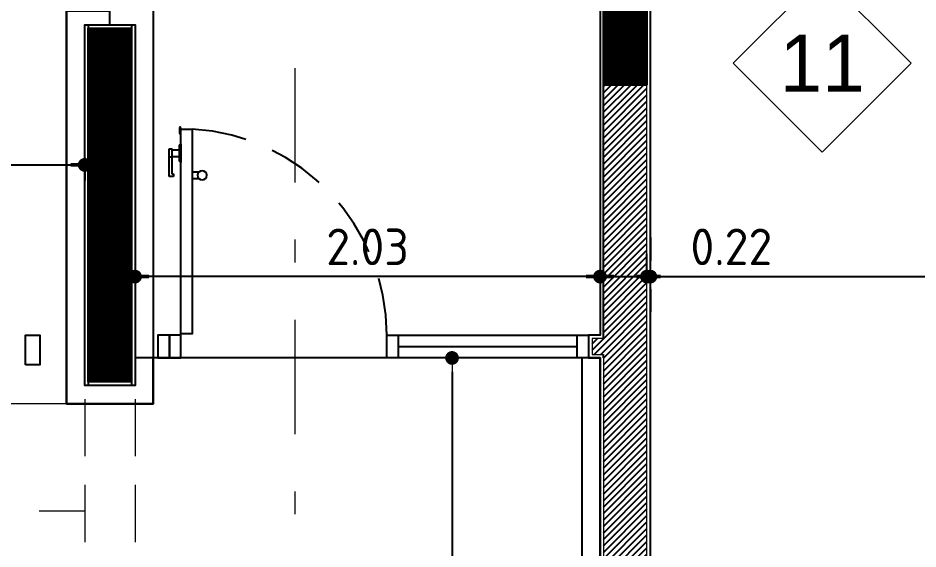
# Model space of a CAD drawing. Extents: x 233 to 569, y -241 to -74.
# Drawn here: x 250.022 to 253.956, y -186.152 to -183.832 of the extents above; entities that cross this region are included whole.
import ezdxf
from ezdxf.enums import TextEntityAlignment as Align

# ---------------------------------------------------------------- set-up
doc = ezdxf.new("R2010")
doc.units = 0
doc.header["$MEASUREMENT"] = 0
for name, pattern in [('CENTER', [2, 1.25, -0.25, 0.25, -0.25]), ('DASHDOT', [1, 0.5, -0.25, 0, -0.25]), ('DOT2', [0.125, 0, -0.125]), ('TRAZOS', [0.75, 0.5, -0.25])]:
    doc.linetypes.add(name, pattern=pattern)
doc.layers.get('0').update_dxf_attribs({"linetype": 'CONTINUOUS', "lineweight": 50})
doc.layers.get('DEFPOINTS').update_dxf_attribs({"linetype": 'CONTINUOUS'})
for name, color, linetype, lineweight in [('00 EJES DE REPLANTEO MODEL 1 Y 2', 1, 'CENTER', 20), ('2D PA ESTRUCTURA COLUMNAS BORDES', 95, 'CONTINUOUS', 9), ('AUXILIAR', 8, 'CONTINUOUS', 9), ('COTAS', 1, 'CONTINUOUS', 9), ('GRAFISMOS', 8, 'CONTINUOUS', 13), ('TEXTOGREEN', 3, 'CONTINUOUS', 40)]:
    doc.layers.add(name, color=color, linetype=linetype, lineweight=lineweight)
for name, color, linetype in [('2D PB ABERTURAS CORTE', 1, 'CONTINUOUS'), ('2D PB MADERAS VERTICALES FACHADA', 135, 'CONTINUOUS'), ('2D PB MUROS MAMP. HATCH', 10, 'CONTINUOUS'), ('2D PB MUROS MAMPOSTERIAS', 1, 'CONTINUOUS'), ('2D PB MUROS REVOQUES', 7, 'CONTINUOUS'), ('2D PB REVESTIMIENTO MURETE PIEDRA', 5, 'CONTINUOUS'), ('2D PLATEA ESTRUCTURA COLUMNAS BORDES', 7, 'CONTINUOUS'), ('2D PLATEA ESTRUCTURA COLUMNAS HATCH', 92, 'CONTINUOUS')]:
    doc.layers.add(name, color=color, linetype=linetype)
doc.styles.add('ARIAL', font='')
doc.styles.add('SWISSLTCNBT', font='bahnschrift.ttf')
doc.styles.get('ARIAL').set_extended_font_data('DIN')
doc.dimstyles.new('PLANTA', dxfattribs={"dimscale": 0, "dimtxt": 0.16, "dimasz": 0.06, "dimexe": 0.18, "dimexo": 0, "dimgap": 0.05, "dimtad": 1, "dimzin": 0, "dimdsep": 46, "dimtxsty": 'ARIAL', "dimblk1": 'DOT', "dimblk2": 'DOT', "dimsah": 1, "dimcen": 0.09, "dimclrd": 1, "dimclre": 1, "dimclrt": 3, "dimadec": 0, "dimazin": 0, "dimtfac": 1, "dimtofl": 0, "dimtmove": 0, "dimatfit": 3, "dimldrblk": 'DOT', "dimfxl": 0.18, "dimtolj": 1, "dimtzin": 0, "dimarcsym": 0})

# ---------------------------------------------------------------- blocks, each defined once
blk = doc.blocks.new('_DOT')
at = {"color": 0, "linetype": 'ByBlock'}
blk.add_line((-0.5, 0), (-1, 0), dxfattribs=at)
at = {"color": 0, "linetype": 'ByBlock', "const_width": 0.5}
blk.add_lwpolyline([(-0.25, 0, 1), (0.25, 0, 1)], format="xyb", close=True, dxfattribs=at)
blk = doc.blocks.new('*D172')
at = {"color": 1, "linetype": 'DOT2', "lineweight": -2, "transparency": 16777216}
for p, q in [((252.7709, -184.9621), (252.7709, -184.7821)), ((256.7292, -184.9621), (256.7292, -184.7821))]:
    blk.add_line(p, q, dxfattribs=at)
at = {"color": 1, "lineweight": -2, "transparency": 16777216}
blk.add_line((252.8309, -184.9621), (256.6692, -184.9621), dxfattribs=at)
at = {"layer": 'DEFPOINTS', "color": 0, "transparency": 16777216}
for p in [(252.7709, -184.9621), (256.7292, -184.9621), (256.7292, -184.9621)]:
    blk.add_point(p, dxfattribs=at)
at = {"color": 1, "lineweight": -2, "transparency": 16777216, "xscale": 0.06, "yscale": 0.06, "zscale": 0.06, "rotation": 180}
blk.add_blockref('_DOT', (252.7709, -184.9621), dxfattribs=at)
at = {"color": 1, "lineweight": -2, "transparency": 16777216, "xscale": 0.06, "yscale": 0.06, "zscale": 0.06}
blk.add_blockref('_DOT', (256.7292, -184.9621), dxfattribs=at)
at = {"color": 3, "transparency": 16777216, "insert": (254.75, -184.8321), "char_height": 0.16, "attachment_point": 5, "style": 'ARIAL'}
blk.add_mtext('\\A1;3.96', dxfattribs=at)
blk = doc.blocks.new('*D173')
at = {"color": 1, "linetype": 'DOT2', "lineweight": -2, "transparency": 16777216}
for p, q in [((250.5336, -184.9621), (250.5336, -185.1421)), ((252.5659, -184.9621), (252.5659, -185.1421))]:
    blk.add_line(p, q, dxfattribs=at)
at = {"color": 1, "lineweight": -2, "transparency": 16777216}
blk.add_line((252.5059, -184.9621), (250.5936, -184.9621), dxfattribs=at)
at = {"layer": 'DEFPOINTS', "color": 0, "transparency": 16777216}
for p in [(250.5336, -184.9621), (250.5336, -184.9621), (252.5659, -184.9621)]:
    blk.add_point(p, dxfattribs=at)
at = {"color": 1, "lineweight": -2, "transparency": 16777216, "xscale": 0.06, "yscale": 0.06, "zscale": 0.06}
for p, rotation in [((250.5336, -184.9621), 180.0007284004472), ((252.5659, -184.9621), 0.0007284004471586059)]:
    blk.add_blockref('_DOT', p, dxfattribs=dict(at, rotation=rotation))
at = {"color": 3, "transparency": 16777216, "insert": (251.5498, -184.8321), "char_height": 0.16, "attachment_point": 5, "rotation": 0.0007, "style": 'ARIAL'}
blk.add_mtext('\\A1;2.03', dxfattribs=at)
blk = doc.blocks.new('*D174')
at = {"color": 1, "linetype": 'DOT2', "lineweight": -2, "transparency": 16777216}
for p, q in [((252.5659, -184.7913), (252.5659, -185.1421)), ((252.7859, -184.7913), (252.7859, -185.1421))]:
    blk.add_line(p, q, dxfattribs=at)
at = {"color": 1, "lineweight": -2, "transparency": 16777216}
for p, q in [((252.6259, -184.9621), (252.7259, -184.9621)), ((252.7859, -184.9621), (253.4335, -184.9621))]:
    blk.add_line(p, q, dxfattribs=at)
at = {"layer": 'DEFPOINTS', "color": 0, "transparency": 16777216}
for p in [(252.5659, -184.7913), (252.7859, -184.7913), (252.7859, -184.9621)]:
    blk.add_point(p, dxfattribs=at)
at = {"color": 1, "lineweight": -2, "transparency": 16777216, "xscale": 0.06, "yscale": 0.06, "zscale": 0.06, "rotation": 180}
blk.add_blockref('_DOT', (252.5659, -184.9621), dxfattribs=at)
at = {"color": 1, "lineweight": -2, "transparency": 16777216, "xscale": 0.06, "yscale": 0.06, "zscale": 0.06}
blk.add_blockref('_DOT', (252.7859, -184.9621), dxfattribs=at)
at = {"color": 3, "transparency": 16777216, "insert": (253.1397, -184.8321), "char_height": 0.16, "attachment_point": 5, "style": 'ARIAL'}
blk.add_mtext('\\A1;0.22', dxfattribs=at)
blk = doc.blocks.new('*D186')
at = {"color": 1, "linetype": 'DOT2', "lineweight": -2, "transparency": 16777216}
for p, q in [((246.7146, -184.4424), (246.7146, -184.6541)), ((250.3136, -184.4424), (250.3136, -184.654))]:
    blk.add_line(p, q, dxfattribs=at)
at = {"color": 1, "lineweight": -2, "transparency": 16777216}
blk.add_line((246.7746, -184.4741), (250.2536, -184.474), dxfattribs=at)
at = {"layer": 'DEFPOINTS', "color": 0, "transparency": 16777216}
for p in [(246.7146, -184.4424), (250.3136, -184.4424), (250.3136, -184.474)]:
    blk.add_point(p, dxfattribs=at)
at = {"color": 1, "lineweight": -2, "transparency": 16777216, "xscale": 0.06, "yscale": 0.06, "zscale": 0.06}
for p, rotation in [((246.7146, -184.4741), 180.000728400447), ((250.3136, -184.474), 0.000728400447002574)]:
    blk.add_blockref('_DOT', p, dxfattribs=dict(at, rotation=rotation))
at = {"color": 3, "transparency": 16777216, "insert": (248.5141, -184.3441), "char_height": 0.16, "attachment_point": 5, "rotation": 0.0007, "style": 'ARIAL'}
blk.add_mtext('\\A1;3.60', dxfattribs=at)
blk = doc.blocks.new('*D221')
at = {"layer": 'COTAS', "color": 1, "linetype": 'DOT2', "lineweight": -2, "transparency": 16777216}
for p, q in [((252.2061, -185.3176), (251.7392, -185.3176)), ((252.2061, -190.5331), (251.7392, -190.5331))]:
    blk.add_line(p, q, dxfattribs=at)
at = {"layer": 'COTAS', "color": 1, "lineweight": -2, "transparency": 16777216}
blk.add_line((251.9192, -185.3776), (251.9192, -190.4731), dxfattribs=at)
at = {"layer": 'DEFPOINTS', "color": 0, "transparency": 16777216}
for p in [(252.2061, -185.3176), (251.9192, -190.5331), (252.2061, -190.5331)]:
    blk.add_point(p, dxfattribs=at)
at = {"layer": 'COTAS', "color": 1, "lineweight": -2, "transparency": 16777216, "xscale": 0.06, "yscale": 0.06, "zscale": 0.06}
for p, rotation in [((251.9192, -185.3176), 89.99988754250803), ((251.9192, -190.5331), 269.9998875425081)]:
    blk.add_blockref('_DOT', p, dxfattribs=dict(at, rotation=rotation))
at = {"layer": 'COTAS', "color": 3, "transparency": 16777216, "insert": (251.7892, -187.9253), "char_height": 0.16, "attachment_point": 5, "rotation": 89.9999, "style": 'ARIAL'}
blk.add_mtext('\\A1;5.22', dxfattribs=at)

msp = doc.modelspace()

# ---------------------------------------------------------------- hatches: boundary and pattern name
at = {"layer": '2D PB MUROS MAMP. HATCH'}
h = msp.add_hatch(dxfattribs=at)
h.set_pattern_fill('_USER', color=256, scale=0.02, angle=45, pattern_type=0)
h.set_pattern_definition([(45, (-132.286063, -53.149484), (-0.0141421356, 0.0141421356), [])])
h.paths.add_polyline_path([(253.8219, -186.9277), (253.8219, -186.7376), (252.7709, -186.7376), (252.7709, -184.1238), (252.5809, -184.1238), (252.5809, -185.2324), (252.5309, -185.2324), (252.5309, -185.3026), (252.5809, -185.3026), (252.5809, -186.9277)])
at = {"layer": '2D PLATEA ESTRUCTURA COLUMNAS HATCH'}
h = msp.add_hatch(dxfattribs=at)
h.set_pattern_fill('NET', color=256, scale=0.002, angle=90)
h.set_pattern_definition([(90, (229.8622066, -60.488879), (-0.00635, 2e-18), []), (180, (229.8622066, -60.488879), (-2e-18, -0.00635), [])])
h.paths.add_polyline_path([(252.7709, -183.7503), (252.5809, -183.7503), (252.5809, -184.1238), (252.7709, -184.1238)])
h = msp.add_hatch(dxfattribs=at)
h.set_pattern_fill('NET', color=256, scale=0.002, angle=90)
h.set_pattern_definition([(90, (234.9429016, -54.853924), (-0.00635, 2e-18), []), (180, (234.9429016, -54.853924), (-2e-18, -0.00635), [])])
h.paths.add_polyline_path([(250.5185, -183.8771), (250.3285, -183.8771), (250.3285, -185.4224), (250.5185, -185.4224)])

# ---------------------------------------------------------------- linework, layer by layer
at = {"layer": '00 EJES DE REPLANTEO MODEL 1 Y 2', "linetype": 'DASHDOT'}
msp.add_line((251.2336, -195.5506), (251.2336, -163.1183), dxfattribs=at)
at = {"layer": '2D PA ESTRUCTURA COLUMNAS BORDES'}
msp.add_lwpolyline([(250.3296, -183.8621), (250.5186, -183.8621), (250.5186, -185.4374), (250.3296, -185.4374)], close=True, dxfattribs=at)
at = {"layer": '2D PB ABERTURAS CORTE', "color": 1}
for p, q in [((250.7293, -184.3369), (250.7293, -184.3105)), ((250.7273, -184.3883), (250.7333, -184.3833)), ((250.7273, -184.4583), (250.7273, -184.3883)), ((250.7333, -184.3833), (250.7333, -184.4633)), ((250.6828, -184.4043), (250.6955, -184.4043)), ((250.6828, -184.4233), (250.6828, -184.4043)), ((250.6828, -184.4422), (250.6828, -184.4233)), ((250.6955, -184.4233), (250.6955, -184.4043)), ((250.6955, -184.4075), (250.7273, -184.4075)), ((250.6955, -184.4424), (250.6955, -184.4233)), ((250.7273, -184.4392), (250.6955, -184.4392)), ((250.683, -184.4424), (250.6828, -184.4424)), ((250.683, -184.5244), (250.683, -184.4424)), ((250.6945, -184.4424), (250.6945, -184.5129)), ((250.6955, -184.4424), (250.6945, -184.4424)), ((250.7333, -184.4633), (250.7273, -184.4583)), ((250.7837, -184.4542), (250.7837, -184.4692)), ((250.7837, -184.4542), (250.7839, -184.4542)), ((250.7837, -184.4692), (250.7837, -184.4842)), ((250.7839, -184.4542), (250.7839, -184.4692)), ((250.7839, -184.4692), (250.7839, -184.4842)), ((250.6945, -184.5129), (250.7015, -184.5129)), ((250.7839, -184.4842), (250.7837, -184.4842)), ((250.7839, -184.5042), (250.8142, -184.5042)), ((250.7015, -184.5244), (250.683, -184.5244)), ((250.8134, -184.5342), (250.7839, -184.5342))]:
    msp.add_line(p, q, dxfattribs=at)
at = {"layer": '2D PB ABERTURAS CORTE'}
for p, q in [((250.7336, -185.2174), (250.7336, -184.3105)), ((251.6836, -185.2176), (252.4659, -185.2176)), ((251.6836, -185.2676), (252.4659, -185.2676)), ((252.4659, -185.3176), (250.5936, -185.3176))]:
    msp.add_line(p, q, dxfattribs=at)
for points in [[(250.7836, -184.3174), (250.7836, -185.2127), (250.7336, -185.2127), (250.7336, -184.3174)], [(250.6836, -185.3174), (250.6836, -185.2174), (250.6336, -185.2174), (250.6336, -185.3174)], [(250.7336, -185.3174), (250.7336, -185.2174), (250.6836, -185.2174), (250.6836, -185.3174)], [(251.6336, -185.3174), (251.6336, -185.2174), (251.6836, -185.2174), (251.6836, -185.3174)], [(252.4659, -185.3176), (252.4659, -185.2176), (252.5159, -185.2176), (252.5159, -185.3176)]]:
    msp.add_lwpolyline(points, close=True, dxfattribs=at)
at = {"layer": '2D PB ABERTURAS CORTE', "color": 1}
for points in [[(250.683, -184.4424, -0.010299), (250.6837, -184.4416, -0.007365), (250.6841, -184.4411, -0.016165), (250.6849, -184.4402, -0.015958), (250.6853, -184.4398, -0.044232), (250.686, -184.4393, -0.016417), (250.6863, -184.4391, -0.03646), (250.6873, -184.4387, -0.031724), (250.6886, -184.4383, -0.004937), (250.6888, -184.4382)], [(250.6888, -184.4382, -0.036259), (250.6903, -184.4387, -0.042628), (250.6915, -184.4392, -0.048532), (250.6921, -184.4397, -0.017501), (250.6925, -184.44, -0.004685), (250.6933, -184.441, -0.008638), (250.6936, -184.4413, -0.005024), (250.6942, -184.442, -0.005006), (250.6945, -184.4424)]]:
    msp.add_lwpolyline(points, format="xyb", dxfattribs=at)
for points in [[(250.7015, -184.5129), (250.7015, -184.513), (250.7015, -184.5133), (250.7015, -184.5137), (250.7015, -184.5143), (250.7015, -184.515), (250.7015, -184.5158), (250.7015, -184.5167), (250.7015, -184.5177), (250.7015, -184.5187)], [(250.7015, -184.5187), (250.7015, -184.5197), (250.7015, -184.5206), (250.7015, -184.5215), (250.7015, -184.5223), (250.7015, -184.5231), (250.7015, -184.5236), (250.7015, -184.524), (250.7015, -184.5243), (250.7015, -184.5244)]]:
    msp.add_lwpolyline(points, dxfattribs=at)
for centre, radius, start, end in [((250.7315, -184.3105), 0.00215, 0, 180), ((250.7315, -184.3369), 0.00215, 180, 0), ((250.8269, -184.5195), 0.02, 90, 270), ((250.8269, -184.5195), 0.02, 270, 90)]:
    msp.add_arc(centre, radius, start, end, dxfattribs=at)
at = {"layer": '2D PB ABERTURAS CORTE', "linetype": 'TRAZOS', "ltscale": 0.5}
msp.add_arc((250.731, -185.2185), 0.9026, 0.0689, 86.6581, dxfattribs=at)
at = {"layer": '2D PB MADERAS VERTICALES FACHADA'}
msp.add_lwpolyline([(250.0547, -185.3479), (250.0547, -185.2174), (250.1173, -185.2174), (250.1173, -185.3479)], close=True, dxfattribs=at)
at = {"layer": '2D PB MUROS MAMPOSTERIAS'}
for p, q in [((252.5809, -185.2324), (252.5809, -183.7505)), ((252.5809, -185.3176), (252.5809, -185.3026))]:
    msp.add_line(p, q, dxfattribs=at)
for points in [[(250.5186, -185.4224), (250.3286, -185.4224), (250.3286, -183.8771), (250.5186, -183.8771)], [(250.5186, -185.4374), (250.3296, -185.4374), (250.3296, -183.8621), (250.5186, -183.8621)]]:
    msp.add_lwpolyline(points, close=True, dxfattribs=at)
at = {"layer": '2D PB MUROS REVOQUES'}
for points in [[(252.6359, -183.4638), (252.5659, -183.4638), (252.5659, -185.2174), (252.5159, -185.2174), (252.5159, -185.3176), (252.5659, -185.3176), (252.5659, -186.9427), (257.815, -186.9426)], [(257.815, -186.2649), (257.815, -186.7226), (256.9803, -186.7226), (256.9803, -186.2649), (257.1303, -186.2649), (257.1303, -186.1449), (256.7603, -186.1449), (256.7603, -186.7226), (252.7859, -186.7226), (252.7859, -183.4638)]]:
    msp.add_lwpolyline(points, dxfattribs=at)
for points in [[(250.6136, -185.5174), (250.2336, -185.5174), (250.2336, -183.7821), (250.6136, -183.7821)], [(250.5336, -185.4374), (250.3136, -185.4374), (250.3136, -183.8621), (250.5336, -183.8621)]]:
    msp.add_lwpolyline(points, close=True, dxfattribs=at)
at = {"layer": '2D PB REVESTIMIENTO MURETE PIEDRA'}
for points in [[(250.6136, -185.3176), (250.5336, -185.3176), (250.5336, -185.4374), (250.3136, -185.4374), (250.3136, -183.8621), (250.4236, -183.8621), (250.4236, -183.8021), (250.2536, -183.802), (250.2336, -183.802), (250.2336, -185.5174), (250.6136, -185.5174)], [(252.4859, -187.0227), (257.815, -187.0227), (257.815, -186.9426), (252.5659, -186.9427), (252.5659, -185.3176), (252.5059, -185.3176), (252.4859, -185.3176)]]:
    msp.add_lwpolyline(points, close=True, dxfattribs=at)
at = {"layer": '2D PLATEA ESTRUCTURA COLUMNAS BORDES'}
msp.add_lwpolyline([(252.5809, -183.7503), (252.7709, -183.7503), (252.7709, -184.1238), (252.5809, -184.1238)], close=True, dxfattribs=at)
at = {"layer": '2D PLATEA ESTRUCTURA COLUMNAS HATCH'}
msp.add_lwpolyline([(250.3286, -183.8771), (250.5185, -183.8771), (250.5185, -185.4224), (250.3286, -185.4224)], close=True, dxfattribs=at)
at = {"layer": 'AUXILIAR', "linetype": 'TRAZOS', "ltscale": 0.5}
for p, q in [((250.3146, -185.4974), (250.3146, -190.5331)), ((250.5346, -185.4974), (250.5346, -190.2331)), ((250.2336, -185.5174), (246.7946, -185.5174)), ((240.7401, -185.9856), (250.3146, -185.9856))]:
    msp.add_line(p, q, dxfattribs=at)
at = {"layer": 'COTAS'}
msp.add_lwpolyline([(253.537, -184.4184), (253.9259, -184.0294), (253.537, -183.6405), (253.1481, -184.0294)], close=True, dxfattribs=at)
at = {"layer": 'GRAFISMOS'}
msp.add_lwpolyline([(257.83, -186.2499), (257.83, -186.7376), (256.9653, -186.7376), (256.9653, -186.2499), (257.1153, -186.2499), (257.1153, -186.1599), (256.7753, -186.1599), (256.7753, -186.7376), (252.7709, -186.7376), (252.7709, -184.1238), (252.5809, -184.1238), (252.5809, -185.2324), (252.5309, -185.2324), (252.5309, -185.3026), (252.5809, -185.3026), (252.5809, -186.9277), (258.02, -186.9276), (258.02, -186.1599), (257.83, -186.1599)], dxfattribs=at)

# ---------------------------------------------------------------- texts
at = {"layer": 'TEXTOGREEN', "style": 'SWISSLTCNBT'}
msp.add_text('11', height=0.25, dxfattribs=at).set_placement((253.537, -184.0294), align=Align.MIDDLE_CENTER)

# ---------------------------------------------------------------- dimensions: what is measured, and where the dimension line sits
for p1, p2, distance, picture, middle in [((246.7146, -184.4424), (250.3136, -184.4424), -0.0316, '*D186', (248.5141, -184.3441)), ((252.5659, -184.9621), (250.5336, -184.9621), 0, '*D173', (251.5498, -184.8321)), ((252.5659, -184.7913), (252.7859, -184.7913), -0.1708, '*D174', (253.1397, -184.8321)), ((252.7709, -184.9621), (256.7292, -184.9621), 0, '*D172', (254.75, -184.8321))]:
    dim = msp.add_aligned_dim(p1=p1, p2=p2, distance=distance, dimstyle='PLANTA', override={"dimscale": 1, "dimfxl": 1.25})
    dim.commit()
    dim.dimension.update_dxf_attribs({"geometry": picture, "text_midpoint": middle})
at = {"layer": 'COTAS'}
dim = msp.add_aligned_dim(p1=(252.2061, -185.3176), p2=(252.2061, -190.5331), distance=-0.2869, dimstyle='PLANTA', override={"dimscale": 1}, dxfattribs=at)
dim.commit()
dim.dimension.update_dxf_attribs({"geometry": '*D221', "text_midpoint": (251.7892, -187.9253)})

doc.saveas('drawing.dxf')
